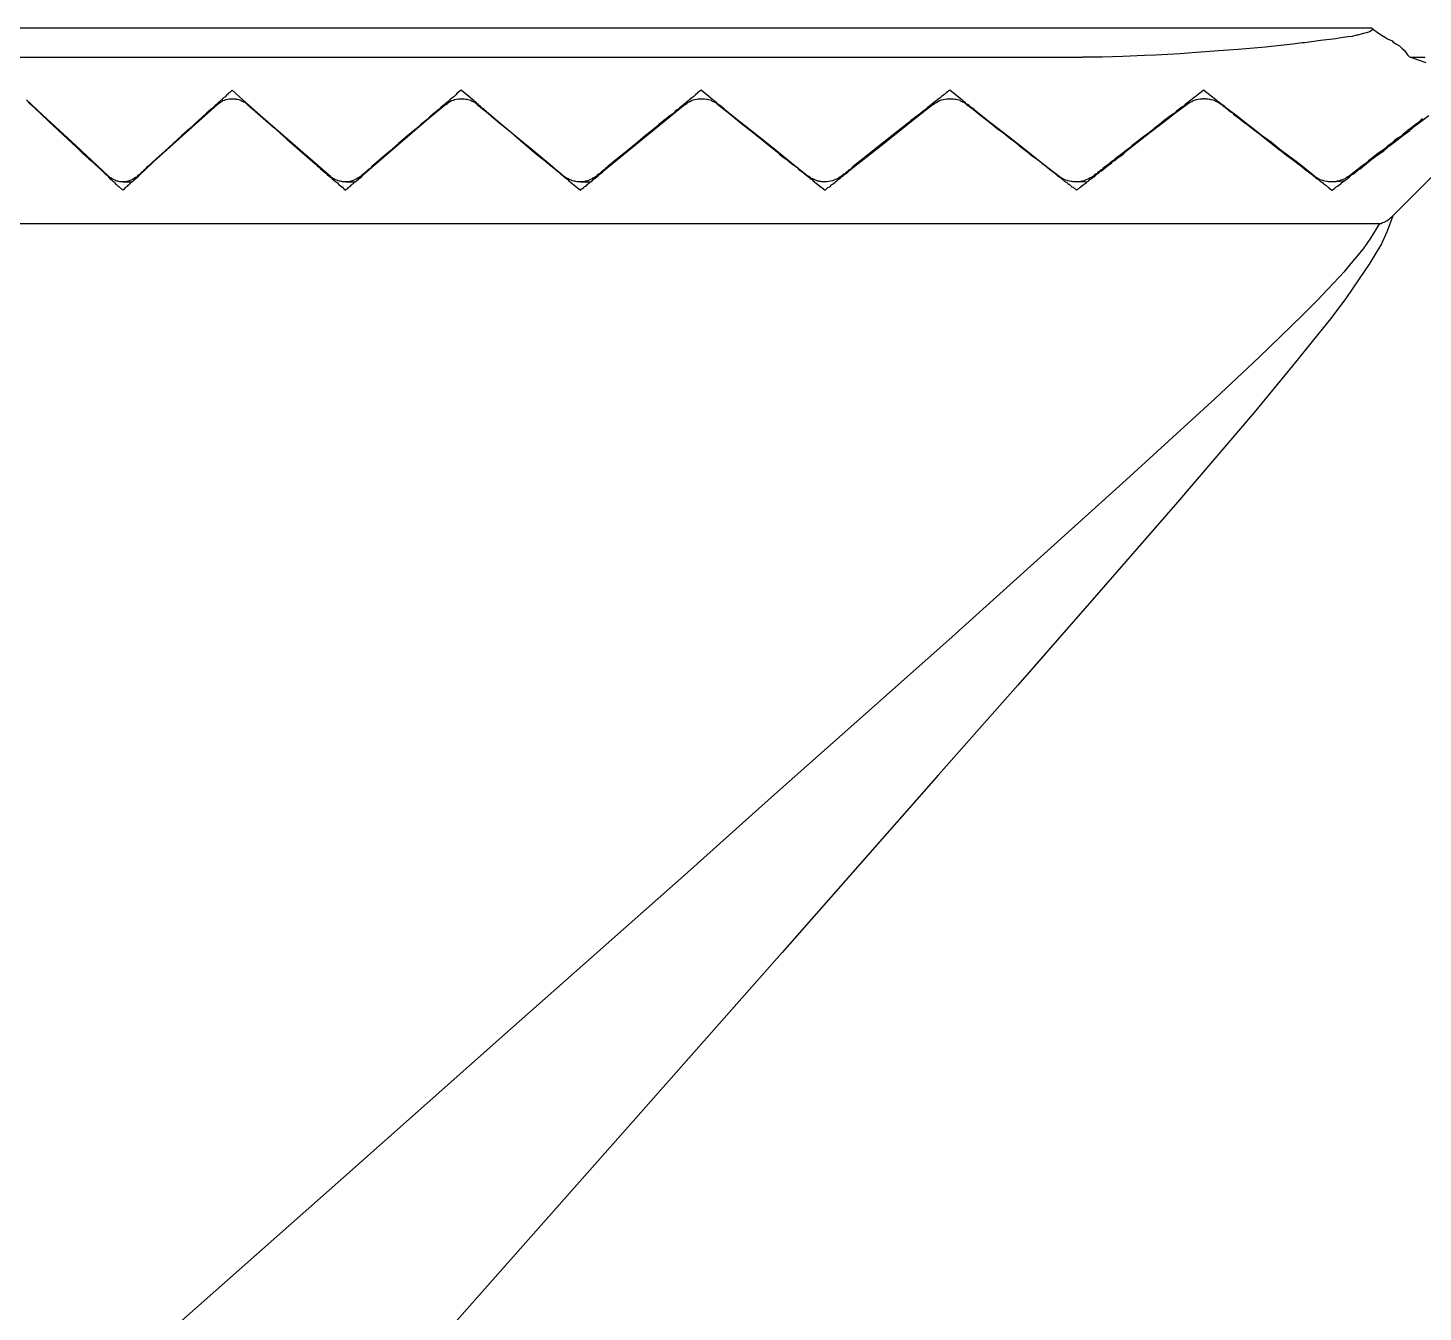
# Model space of a CAD drawing. Header units: millimetres. Extents: x -495897 to 1376592, y -28539 to 470976.
# Drawn here: x 204380 to 205030, y 200559 to 201157 of the extents above; entities that cross this region are included whole.
import ezdxf

# ---------------------------------------------------------------- set-up
doc = ezdxf.new("R2010")
doc.units = ezdxf.units.MM

msp = doc.modelspace()

# ---------------------------------------------------------------- linework, layer by layer
at = {"color": 0}
for p, q in [((203825.068, 201157.115), (205005.598, 201157.115)), ((204998.708, 201153.722), (204996.628, 201153.176)), ((204999.358, 201153.722), (204998.708, 201153.722)), ((205001.828, 201154.437), (204999.358, 201153.722)), ((205003.388, 201154.788), (205001.828, 201154.437)), ((205004.688, 201155.321), (205003.388, 201154.788)), ((205005.468, 201155.685), (205004.688, 201155.321)), ((205005.728, 201155.867), (205005.468, 201155.685)), ((205005.598, 201157.115), (205006.508, 201156.4)), ((205005.598, 201157.115), (205005.728, 201156.764)), ((205005.728, 201156.764), (205005.988, 201156.4)), ((205005.988, 201156.231), (205005.728, 201155.867)), ((205005.988, 201156.4), (205005.988, 201156.231)), ((205006.508, 201156.4), (205008.328, 201155.152)), ((205008.328, 201155.152), (205010.278, 201153.722)), ((205010.278, 201153.722), (205012.098, 201152.643)), ((204956.328, 201148.158), (204943.588, 201147.092)), ((204969.068, 201149.588), (204956.328, 201148.158)), ((204973.358, 201150.134), (204969.068, 201149.588)), ((204974.658, 201150.134), (204973.358, 201150.134)), ((204981.938, 201151.213), (204974.658, 201150.134)), ((204989.088, 201152.097), (204981.938, 201151.213)), ((204990.388, 201152.279), (204989.088, 201152.097)), ((204991.428, 201152.461), (204990.388, 201152.279)), ((204994.678, 201153.007), (204991.428, 201152.461)), ((204996.628, 201153.176), (204994.678, 201153.007)), ((205012.098, 201152.643), (205013.138, 201152.097)), ((205013.138, 201152.097), (205015.218, 201151.031)), ((205015.218, 201151.031), (205015.608, 201150.667)), ((205015.608, 201150.667), (205017.298, 201149.588)), ((205017.298, 201149.588), (205018.728, 201148.704)), ((205018.728, 201148.704), (205019.768, 201147.625)), ((205019.768, 201147.625), (205020.808, 201146.728)), ((203886.948, 201143.504), (204871.048, 201143.504)), ((204880.278, 201143.504), (204871.048, 201143.504)), ((204889.898, 201143.855), (204880.278, 201143.504)), ((204900.038, 201144.219), (204889.898, 201143.855)), ((204905.108, 201144.401), (204900.038, 201144.219)), ((204916.548, 201145.116), (204905.108, 201144.401)), ((204922.138, 201145.48), (204916.548, 201145.116)), ((204934.488, 201146.364), (204922.138, 201145.48)), ((204939.168, 201146.728), (204934.488, 201146.364)), ((204943.588, 201147.092), (204939.168, 201146.728)), ((205020.808, 201146.728), (205022.108, 201145.116)), ((205022.108, 201145.116), (205022.368, 201144.583)), ((205022.368, 201144.583), (205023.538, 201143.504)), ((205031.078, 201140.813), (205023.538, 201143.504)), ((205023.668, 201143.504), (205029.388, 201143.504)), ((205029.388, 201143.504), (205030.688, 201143.504)), ((204475.458, 201128.099), (204474.938, 201127.566)), ((204480.528, 201123.614), (204475.458, 201128.099)), ((204582.058, 201128.099), (204580.238, 201126.669)), ((204587.518, 201123.614), (204582.058, 201128.099)), ((204693.728, 201128.099), (204692.038, 201126.838)), ((204699.188, 201123.614), (204693.728, 201128.099)), ((204809.428, 201128.099), (204807.738, 201126.838)), ((204815.018, 201123.614), (204809.428, 201128.099)), ((204927.468, 201128.099), (204926.168, 201127.02)), ((204927.468, 201128.099), (204926.168, 201127.02)), ((204933.188, 201123.614), (204927.468, 201128.099)), ((204468.178, 201121.469), (204467.658, 201120.936)), ((204468.698, 201121.833), (204468.178, 201121.469)), ((204469.088, 201122.366), (204468.698, 201121.833)), ((204468.698, 201121.469), (204469.088, 201121.833)), ((204469.608, 201122.717), (204469.088, 201122.366)), ((204469.088, 201121.833), (204469.608, 201122.184)), ((204470.128, 201123.263), (204469.608, 201122.717)), ((204469.608, 201122.184), (204470.258, 201122.717)), ((204470.648, 201123.614), (204470.128, 201123.263)), ((204470.258, 201122.717), (204470.648, 201122.899)), ((204471.038, 201124.16), (204470.648, 201123.614)), ((204470.648, 201122.899), (204471.168, 201123.263)), ((204471.558, 201124.511), (204471.038, 201124.16)), ((204471.168, 201123.263), (204471.948, 201123.445)), ((204472.078, 201124.875), (204471.558, 201124.511)), ((204471.948, 201123.445), (204472.598, 201123.796)), ((204472.598, 201125.408), (204472.078, 201124.875)), ((204472.988, 201125.941), (204472.598, 201125.408)), ((204472.598, 201123.796), (204473.508, 201123.978)), ((204473.508, 201126.305), (204472.988, 201125.941)), ((204474.028, 201126.838), (204473.508, 201126.305)), ((204473.508, 201123.978), (204474.288, 201124.16)), ((204474.678, 201127.202), (204474.028, 201126.838)), ((204474.288, 201124.16), (204474.938, 201124.16)), ((204474.938, 201127.566), (204474.678, 201127.202)), ((204474.938, 201124.16), (204475.718, 201124.16)), ((204475.718, 201124.16), (204476.368, 201124.16)), ((204476.368, 201124.16), (204477.018, 201124.16)), ((204477.018, 201124.16), (204477.408, 201123.978)), ((204477.408, 201123.978), (204478.058, 201123.978)), ((204478.058, 201123.978), (204478.578, 201123.796)), ((204478.578, 201123.796), (204479.098, 201123.614)), ((204479.098, 201123.614), (204479.618, 201123.445)), ((204479.618, 201123.445), (204480.138, 201123.081)), ((204480.138, 201123.081), (204480.658, 201122.899)), ((204480.658, 201122.899), (204481.178, 201122.548)), ((204482.998, 201121.469), (204482.738, 201121.469)), ((204574.388, 201121.469), (204573.348, 201120.754)), ((204575.038, 201122.184), (204574.388, 201121.469)), ((204574.908, 201121.469), (204575.688, 201122.002)), ((204576.078, 201122.899), (204575.038, 201122.184)), ((204575.688, 201122.002), (204576.208, 201122.366)), ((204576.858, 201123.614), (204576.078, 201122.899)), ((204576.208, 201122.366), (204576.858, 201122.899)), ((204577.768, 201124.342), (204576.858, 201123.614)), ((204576.858, 201122.899), (204577.638, 201123.263)), ((204577.638, 201123.263), (204578.548, 201123.445)), ((204578.678, 201125.057), (204577.768, 201124.342)), ((204578.548, 201123.445), (204579.198, 201123.796)), ((204579.588, 201125.941), (204578.678, 201125.057)), ((204579.198, 201123.796), (204579.978, 201123.978)), ((204580.238, 201126.669), (204579.588, 201125.941)), ((204579.978, 201123.978), (204580.888, 201124.16)), ((204580.888, 201124.16), (204581.538, 201124.16)), ((204581.538, 201124.16), (204582.448, 201124.16)), ((204582.448, 201124.16), (204582.968, 201124.16)), ((204582.968, 201124.16), (204583.488, 201124.16)), ((204583.488, 201124.16), (204584.268, 201123.978)), ((204584.268, 201123.978), (204584.788, 201123.978)), ((204584.788, 201123.978), (204585.308, 201123.796)), ((204585.308, 201123.796), (204585.958, 201123.614)), ((204585.958, 201123.614), (204586.608, 201123.445)), ((204586.608, 201123.445), (204587.128, 201123.081)), ((204587.128, 201123.081), (204587.648, 201122.899)), ((204587.908, 201123.263), (204587.518, 201123.614)), ((204587.648, 201122.899), (204588.038, 201122.548)), ((204588.558, 201122.717), (204587.908, 201123.263)), ((204589.078, 201122.366), (204588.558, 201122.717)), ((204589.598, 201121.833), (204589.078, 201122.366)), ((204589.988, 201121.469), (204589.598, 201121.833)), ((204589.988, 201121.469), (204589.598, 201121.469)), ((204590.508, 201120.936), (204589.988, 201121.469)), ((204685.668, 201121.469), (204684.758, 201120.754)), ((204686.578, 201122.184), (204685.668, 201121.469)), ((204686.318, 201121.469), (204687.098, 201122.002)), ((204687.358, 201122.899), (204686.578, 201122.184)), ((204687.098, 201122.002), (204687.618, 201122.366)), ((204688.528, 201123.796), (204687.358, 201122.899)), ((204687.618, 201122.366), (204688.528, 201122.899)), ((204689.438, 201124.511), (204688.528, 201123.796)), ((204688.528, 201122.899), (204689.178, 201123.263)), ((204689.178, 201123.263), (204689.958, 201123.614)), ((204690.348, 201125.226), (204689.438, 201124.511)), ((204689.958, 201123.614), (204690.868, 201123.796)), ((204691.128, 201125.941), (204690.348, 201125.226)), ((204690.868, 201123.796), (204691.778, 201123.978)), ((204692.038, 201126.669), (204691.128, 201125.941)), ((204691.778, 201123.978), (204692.428, 201124.16)), ((204692.428, 201124.16), (204693.338, 201124.16)), ((204693.338, 201124.16), (204694.248, 201124.16)), ((204694.248, 201124.16), (204694.768, 201124.16)), ((204694.768, 201124.16), (204695.288, 201124.16)), ((204695.288, 201124.16), (204696.068, 201123.978)), ((204696.068, 201123.978), (204696.588, 201123.978)), ((204696.588, 201123.978), (204697.108, 201123.796)), ((204697.108, 201123.796), (204697.888, 201123.614)), ((204697.888, 201123.614), (204698.408, 201123.445)), ((204698.408, 201123.445), (204698.928, 201123.081)), ((204698.928, 201123.081), (204699.448, 201122.899)), ((204699.838, 201123.263), (204699.188, 201123.614)), ((204699.448, 201122.899), (204699.968, 201122.548)), ((204700.358, 201122.717), (204699.838, 201123.263)), ((204700.878, 201122.366), (204700.358, 201122.717)), ((204701.398, 201121.833), (204700.878, 201122.366)), ((204701.918, 201121.469), (204701.398, 201121.833)), ((204701.918, 201121.469), (204701.528, 201121.469)), ((204702.438, 201120.936), (204701.918, 201121.469)), ((204800.978, 201121.469), (204799.938, 201120.754)), ((204801.888, 201122.184), (204800.978, 201121.469)), ((204801.758, 201121.469), (204802.278, 201122.002)), ((204802.928, 201123.081), (204801.888, 201122.184)), ((204802.278, 201122.002), (204803.188, 201122.366)), ((204803.838, 201123.796), (204802.928, 201123.081)), ((204803.188, 201122.366), (204803.838, 201122.899)), ((204805.008, 201124.511), (204803.838, 201123.796)), ((204803.838, 201122.899), (204804.618, 201123.263)), ((204804.618, 201123.263), (204805.528, 201123.614)), ((204805.788, 201125.408), (204805.008, 201124.511)), ((204805.528, 201123.614), (204806.438, 201123.796)), ((204806.958, 201126.123), (204805.788, 201125.408)), ((204806.438, 201123.796), (204807.348, 201123.978)), ((204807.738, 201126.838), (204806.958, 201126.123)), ((204807.348, 201123.978), (204808.128, 201124.16)), ((204808.128, 201124.16), (204809.038, 201124.16)), ((204809.038, 201124.16), (204809.818, 201124.16)), ((204809.818, 201124.16), (204810.468, 201124.16)), ((204810.468, 201124.16), (204811.118, 201124.16)), ((204811.118, 201124.16), (204811.768, 201123.978)), ((204811.768, 201123.978), (204812.288, 201123.978)), ((204812.288, 201123.978), (204813.068, 201123.796)), ((204813.068, 201123.796), (204813.588, 201123.614)), ((204813.588, 201123.614), (204814.108, 201123.445)), ((204814.108, 201123.445), (204814.628, 201123.081)), ((204814.628, 201123.081), (204815.148, 201122.899)), ((204815.538, 201123.263), (204815.018, 201123.614)), ((204815.148, 201122.899), (204815.668, 201122.548)), ((204816.058, 201122.717), (204815.538, 201123.263)), ((204816.578, 201122.366), (204816.058, 201122.717)), ((204817.098, 201121.833), (204816.578, 201122.366)), ((204817.878, 201121.469), (204817.098, 201121.833)), ((204817.618, 201121.469), (204817.228, 201121.469)), ((204817.228, 201121.469), (204820.348, 201119.324)), ((204818.398, 201120.936), (204817.878, 201121.469)), ((204919.018, 201121.469), (204918.238, 201120.754)), ((204920.188, 201122.366), (204919.018, 201121.469)), ((204919.798, 201121.469), (204920.318, 201122.002)), ((204920.968, 201123.081), (204920.188, 201122.366)), ((204920.318, 201122.002), (204920.968, 201122.366)), ((204922.138, 201123.978), (204920.968, 201123.081)), ((204920.968, 201122.366), (204922.008, 201122.899)), ((204922.008, 201122.899), (204922.658, 201123.263)), ((204923.178, 201124.693), (204922.138, 201123.978)), ((204922.658, 201123.263), (204923.308, 201123.445)), ((204924.088, 201125.408), (204923.178, 201124.693)), ((204923.308, 201123.445), (204924.218, 201123.796)), ((204925.128, 201126.305), (204924.088, 201125.408)), ((204924.218, 201123.796), (204924.998, 201123.978)), ((204924.998, 201123.978), (204925.908, 201124.16)), ((204926.168, 201127.02), (204925.128, 201126.305)), ((204925.908, 201124.16), (204926.818, 201124.16)), ((204926.818, 201124.16), (204927.468, 201124.16)), ((204928.378, 201124.16), (204928.898, 201124.16)), ((204928.898, 201124.16), (204929.678, 201124.16)), ((204929.678, 201124.16), (204930.198, 201123.978)), ((204930.198, 201123.978), (204930.718, 201123.796)), ((204930.718, 201123.796), (204931.238, 201123.796)), ((204931.238, 201123.796), (204931.758, 201123.614)), ((204931.758, 201123.614), (204932.538, 201123.445)), ((204932.538, 201123.445), (204933.058, 201123.081)), ((204933.058, 201123.081), (204933.578, 201122.899)), ((204933.838, 201123.263), (204933.188, 201123.614)), ((204933.578, 201122.899), (204934.098, 201122.548)), ((204934.228, 201122.717), (204933.838, 201123.263)), ((204935.008, 201122.366), (204934.228, 201122.717)), ((204935.528, 201121.833), (204935.008, 201122.366)), ((204936.048, 201121.469), (204935.528, 201121.833)), ((204936.048, 201121.469), (204935.658, 201121.469)), ((204935.658, 201121.469), (204936.308, 201121.105)), ((204936.568, 201120.936), (204936.048, 201121.469)), ((204466.228, 201119.675), (204465.578, 201119.142)), ((204466.748, 201120.039), (204466.228, 201119.675)), ((204467.138, 201120.572), (204466.748, 201120.039)), ((204467.658, 201120.936), (204467.138, 201120.572)), ((204572.568, 201120.039), (204571.658, 201119.142)), ((204573.348, 201120.754), (204572.568, 201120.039)), ((204591.028, 201120.572), (204590.508, 201120.936)), ((204591.548, 201120.039), (204591.028, 201120.572)), ((204592.068, 201119.675), (204591.548, 201120.039)), ((204592.718, 201119.142), (204592.068, 201119.675)), ((204677.478, 201114.839), (204676.308, 201113.942)), ((204678.518, 201115.736), (204677.478, 201114.839)), ((204679.558, 201116.451), (204678.518, 201115.736)), ((204680.858, 201117.348), (204679.558, 201116.451)), ((204681.638, 201118.427), (204680.858, 201117.348)), ((204682.938, 201119.142), (204681.638, 201118.427)), ((204683.848, 201120.039), (204682.938, 201119.142)), ((204684.758, 201120.754), (204683.848, 201120.039)), ((204703.218, 201120.572), (204702.438, 201120.936)), ((204703.738, 201120.039), (204703.218, 201120.572)), ((204704.258, 201119.675), (204703.738, 201120.039)), ((204704.778, 201119.142), (204704.258, 201119.675)), ((204792.528, 201114.839), (204791.358, 201113.942)), ((204793.698, 201115.736), (204792.528, 201114.839)), ((204794.738, 201116.451), (204793.698, 201115.736)), ((204795.778, 201117.348), (204794.738, 201116.451)), ((204797.078, 201118.427), (204795.778, 201117.348)), ((204798.118, 201119.142), (204797.078, 201118.427)), ((204799.028, 201120.039), (204798.118, 201119.142)), ((204799.938, 201120.754), (204799.028, 201120.039)), ((204818.918, 201120.572), (204818.398, 201120.936)), ((204819.438, 201120.039), (204818.918, 201120.572)), ((204820.218, 201119.675), (204819.438, 201120.039)), ((204820.738, 201119.142), (204820.218, 201119.675)), ((204820.348, 201119.324), (204823.078, 201116.997)), ((204823.078, 201116.997), (204825.938, 201114.839)), ((204825.938, 201114.839), (204828.668, 201112.694)), ((204910.308, 201114.839), (204909.138, 201113.942)), ((204911.478, 201115.736), (204910.308, 201114.839)), ((204912.648, 201116.451), (204911.478, 201115.736)), ((204913.818, 201117.348), (204912.648, 201116.451)), ((204914.988, 201118.427), (204913.818, 201117.348)), ((204916.028, 201119.142), (204914.988, 201118.427)), ((204917.068, 201120.039), (204916.028, 201119.142)), ((204918.238, 201120.754), (204917.068, 201120.039)), ((204936.308, 201121.105), (204936.828, 201120.572)), ((204937.348, 201120.572), (204936.568, 201120.936)), ((204936.828, 201120.572), (204937.348, 201120.208)), ((204937.738, 201120.039), (204937.348, 201120.572)), ((204937.348, 201120.208), (204937.998, 201119.675)), ((204938.388, 201119.675), (204937.738, 201120.039)), ((204937.998, 201119.675), (204938.648, 201119.324)), ((204938.908, 201119.142), (204938.388, 201119.675)), ((204938.648, 201119.324), (204939.168, 201118.778)), ((204943.068, 201116.1), (204938.908, 201119.142)), ((204939.168, 201118.778), (204939.688, 201118.427)), ((204939.688, 201118.427), (204940.208, 201117.881)), ((204940.208, 201117.881), (204940.988, 201117.53)), ((204940.988, 201117.53), (204941.378, 201116.997)), ((204941.378, 201116.997), (204943.718, 201115.203)), ((204946.968, 201112.876), (204943.068, 201116.1)), ((204943.718, 201115.203), (204945.928, 201113.591)), ((205015.608, 201069.703), (205062.018, 201116.269)), ((205029.518, 201114.839), (205028.478, 201113.942)), ((205029.258, 201113.942), (205032.248, 201116.269)), ((204673.058, 201111.264), (204672.018, 201110.367)), ((204674.098, 201112.148), (204673.058, 201111.264)), ((204675.268, 201113.045), (204674.098, 201112.148)), ((204676.308, 201113.942), (204675.268, 201113.045)), ((204788.108, 201111.264), (204786.808, 201110.367)), ((204789.148, 201112.148), (204788.108, 201111.264)), ((204790.318, 201113.045), (204789.148, 201112.148)), ((204791.358, 201113.942), (204790.318, 201113.045)), ((204828.668, 201112.694), (204831.398, 201110.367)), ((204831.398, 201110.367), (204834.388, 201108.209)), ((204902.898, 201108.924), (204901.208, 201107.676)), ((204904.718, 201110.367), (204902.898, 201108.924)), ((204905.758, 201111.264), (204904.588, 201110.367)), ((204906.928, 201112.148), (204905.758, 201111.264)), ((204908.098, 201113.045), (204906.928, 201112.148)), ((204909.138, 201113.942), (204908.098, 201113.045)), ((204945.928, 201113.591), (204948.268, 201111.797)), ((204950.998, 201109.821), (204946.968, 201112.876)), ((204948.268, 201111.797), (204950.608, 201110.003)), ((204950.608, 201110.003), (204952.948, 201108.209)), ((204954.898, 201106.779), (204950.998, 201109.821)), ((205020.288, 201106.961), (205023.408, 201109.288)), ((205021.588, 201108.573), (205020.418, 201107.676)), ((205022.758, 201109.47), (205021.588, 201108.573)), ((205023.798, 201110.367), (205022.758, 201109.47)), ((205023.408, 201109.288), (205026.138, 201111.615)), ((205025.098, 201111.264), (205023.798, 201110.367)), ((205026.138, 201112.148), (205025.098, 201111.264)), ((205026.138, 201111.615), (205029.258, 201113.942)), ((205027.438, 201113.045), (205026.138, 201112.148)), ((205028.478, 201113.942), (205027.438, 201113.045)), ((204834.388, 201108.209), (204837.248, 201105.882)), ((204837.248, 201105.882), (204840.108, 201103.737)), ((204840.108, 201103.737), (204842.708, 201101.592)), ((204894.318, 201102.307), (204892.758, 201101.046)), ((204896.138, 201103.737), (204894.318, 201102.307)), ((204897.698, 201104.985), (204896.138, 201103.737)), ((204899.518, 201106.415), (204897.698, 201104.985)), ((204901.208, 201107.676), (204899.518, 201106.415)), ((204952.948, 201108.209), (204955.288, 201106.415)), ((204959.058, 201103.737), (204954.898, 201106.779)), ((204955.288, 201106.415), (204957.368, 201104.634)), ((204957.368, 201104.634), (204959.708, 201102.84)), ((204962.958, 201100.513), (204959.058, 201103.737)), ((204959.708, 201102.84), (204962.048, 201101.046)), ((205011.318, 201099.967), (205014.178, 201102.307)), ((205012.878, 201101.943), (205011.318, 201100.513)), ((205014.698, 201103.191), (205012.878, 201101.943)), ((205014.178, 201102.307), (205017.298, 201104.634)), ((205016.388, 201104.634), (205014.698, 201103.191)), ((205018.078, 201105.882), (205016.388, 201104.634)), ((205017.298, 201104.634), (205020.288, 201106.961)), ((205019.378, 201106.779), (205018.078, 201105.882)), ((205020.418, 201107.676), (205019.378, 201106.779)), ((204616.118, 201099.252), (204617.158, 201098.368)), ((204617.158, 201098.368), (204618.328, 201097.458)), ((204618.328, 201097.458), (204619.368, 201096.574)), ((204619.368, 201096.574), (204620.408, 201095.859)), ((204620.408, 201095.859), (204621.448, 201094.949)), ((204729.218, 201099.252), (204730.258, 201098.368)), ((204730.258, 201098.368), (204731.298, 201097.458)), ((204731.298, 201097.458), (204732.338, 201096.574)), ((204732.338, 201096.574), (204733.638, 201095.859)), ((204733.638, 201095.859), (204734.678, 201094.949)), ((204842.708, 201101.592), (204845.698, 201099.252)), ((204845.698, 201099.252), (204846.868, 201098.368)), ((204846.868, 201098.368), (204847.908, 201097.458)), ((204847.908, 201097.458), (204849.078, 201096.574)), ((204849.078, 201096.574), (204850.248, 201095.859)), ((204850.248, 201095.859), (204851.418, 201094.949)), ((204885.218, 201095.313), (204884.698, 201094.78)), ((204885.998, 201095.677), (204885.218, 201095.313)), ((204885.348, 201094.949), (204886.648, 201095.677)), ((204886.388, 201096.21), (204885.998, 201095.677)), ((204887.038, 201096.574), (204886.388, 201096.21)), ((204886.648, 201095.677), (204887.688, 201096.574)), ((204887.558, 201097.107), (204887.038, 201096.574)), ((204889.378, 201098.368), (204887.558, 201097.107)), ((204887.688, 201096.574), (204888.988, 201097.64)), ((204888.988, 201097.64), (204890.028, 201098.368)), ((204890.938, 201099.616), (204889.378, 201098.368)), ((204890.028, 201098.368), (204891.068, 201099.252)), ((204892.758, 201101.046), (204890.938, 201099.616)), ((204962.048, 201101.046), (204964.388, 201099.252)), ((204967.118, 201097.458), (204962.958, 201100.513)), ((204964.388, 201099.252), (204965.428, 201098.368)), ((204965.428, 201098.368), (204966.728, 201097.458)), ((204966.728, 201097.458), (204967.768, 201096.574)), ((204971.148, 201094.416), (204967.118, 201097.458)), ((204967.768, 201096.574), (204968.808, 201095.859)), ((204968.808, 201095.859), (204970.108, 201094.949)), ((205002.348, 201093.168), (205005.208, 201095.495)), ((205004.298, 201095.313), (205002.738, 201093.883)), ((205006.118, 201096.574), (205004.298, 201095.313)), ((205005.208, 201095.495), (205008.328, 201097.822)), ((205007.808, 201098.004), (205006.118, 201096.574)), ((205009.498, 201099.252), (205007.808, 201098.004)), ((205008.328, 201097.822), (205011.318, 201099.967)), ((205011.318, 201100.513), (205009.498, 201099.252)), ((204432.558, 201089.047), (204431.908, 201088.683)), ((204432.948, 201089.398), (204432.558, 201089.047)), ((204433.338, 201089.944), (204432.948, 201089.398)), ((204433.988, 201090.295), (204433.338, 201089.944)), ((204434.508, 201090.841), (204433.988, 201090.295)), ((204434.898, 201091.192), (204434.508, 201090.841)), ((204435.418, 201091.725), (204434.898, 201091.192)), ((204435.678, 201092.089), (204435.418, 201091.725)), ((204436.328, 201092.635), (204435.678, 201092.089)), ((204512.898, 201094.949), (204513.678, 201094.234)), ((204513.678, 201094.234), (204514.588, 201093.519)), ((204514.588, 201093.519), (204515.238, 201092.804)), ((204515.238, 201092.804), (204516.018, 201092.271)), ((204516.018, 201092.271), (204516.668, 201091.556)), ((204516.668, 201091.556), (204517.448, 201090.841)), ((204517.448, 201090.841), (204518.358, 201090.126)), ((204518.358, 201090.126), (204519.008, 201089.58)), ((204519.008, 201089.58), (204519.788, 201088.865)), ((204519.788, 201088.865), (204520.698, 201088.15)), ((204536.428, 201089.047), (204536.038, 201088.683)), ((204536.948, 201089.398), (204536.428, 201089.047)), ((204537.468, 201089.944), (204536.948, 201089.398)), ((204537.988, 201090.295), (204537.468, 201089.944)), ((204538.508, 201090.841), (204537.988, 201090.295)), ((204539.158, 201091.192), (204538.508, 201090.841)), ((204539.678, 201091.725), (204539.158, 201091.192)), ((204540.198, 201092.089), (204539.678, 201091.725)), ((204540.458, 201092.635), (204540.198, 201092.089)), ((204621.448, 201094.949), (204622.618, 201094.065)), ((204622.618, 201094.065), (204623.658, 201092.986)), ((204623.658, 201092.986), (204624.698, 201092.271)), ((204624.698, 201092.271), (204625.868, 201091.374)), ((204625.868, 201091.374), (204626.908, 201090.477)), ((204626.908, 201090.477), (204627.428, 201089.944)), ((204627.428, 201089.944), (204627.948, 201089.58)), ((204627.948, 201089.58), (204628.468, 201089.047)), ((204628.468, 201089.047), (204628.988, 201088.683)), ((204646.018, 201089.047), (204645.498, 201088.683)), ((204646.538, 201089.398), (204646.018, 201089.047)), ((204646.278, 201088.683), (204646.798, 201089.216)), ((204647.188, 201089.944), (204646.538, 201089.398)), ((204646.798, 201089.216), (204647.318, 201089.58)), ((204647.708, 201090.295), (204647.188, 201089.944)), ((204647.318, 201089.58), (204647.838, 201089.944)), ((204648.228, 201090.841), (204647.708, 201090.295)), ((204647.838, 201089.944), (204648.358, 201090.477)), ((204648.748, 201091.192), (204648.228, 201090.841)), ((204649.268, 201091.725), (204648.748, 201091.192)), ((204649.788, 201092.089), (204649.268, 201091.725)), ((204650.308, 201092.635), (204649.788, 201092.089)), ((204734.678, 201094.949), (204735.848, 201094.065)), ((204735.848, 201094.065), (204736.888, 201093.168)), ((204736.888, 201093.168), (204738.188, 201092.271)), ((204738.188, 201092.271), (204738.968, 201091.374)), ((204738.968, 201091.374), (204740.268, 201090.477)), ((204740.268, 201090.477), (204740.788, 201089.944)), ((204740.788, 201089.944), (204741.308, 201089.58)), ((204741.308, 201089.58), (204741.958, 201089.047)), ((204741.958, 201089.047), (204742.478, 201088.683)), ((204760.158, 201089.047), (204759.638, 201088.683)), ((204760.678, 201089.398), (204760.158, 201089.047)), ((204760.158, 201088.683), (204760.938, 201089.216)), ((204761.198, 201089.944), (204760.678, 201089.398)), ((204760.938, 201089.216), (204761.458, 201089.58)), ((204761.848, 201090.295), (204761.198, 201089.944)), ((204761.458, 201089.58), (204761.978, 201089.944)), ((204762.368, 201090.841), (204761.848, 201090.295)), ((204761.978, 201089.944), (204762.498, 201090.477)), ((204763.018, 201091.192), (204762.368, 201090.841)), ((204763.538, 201091.725), (204763.018, 201091.192)), ((204764.058, 201092.089), (204763.538, 201091.725)), ((204764.708, 201092.635), (204764.058, 201092.089)), ((204851.418, 201094.949), (204852.458, 201094.065)), ((204852.458, 201094.065), (204853.628, 201093.168)), ((204853.628, 201093.168), (204854.798, 201092.271)), ((204854.798, 201092.271), (204855.838, 201091.374)), ((204855.838, 201091.374), (204857.138, 201090.477)), ((204857.138, 201090.477), (204857.658, 201089.944)), ((204857.658, 201089.944), (204858.178, 201089.58)), ((204858.178, 201089.58), (204858.698, 201089.047)), ((204858.698, 201089.047), (204859.218, 201088.683)), ((204877.288, 201089.047), (204876.768, 201088.683)), ((204877.938, 201089.398), (204877.288, 201089.047)), ((204877.548, 201088.683), (204878.068, 201089.216)), ((204878.328, 201089.944), (204877.938, 201089.398)), ((204878.068, 201089.216), (204878.588, 201089.58)), ((204878.978, 201090.295), (204878.328, 201089.944)), ((204878.588, 201089.58), (204879.108, 201089.944)), ((204879.628, 201090.841), (204878.978, 201090.295)), ((204879.108, 201089.944), (204879.628, 201090.477)), ((204880.278, 201091.192), (204879.628, 201090.841)), ((204879.888, 201090.477), (204880.928, 201091.374)), ((204880.668, 201091.725), (204880.278, 201091.192)), ((204881.318, 201092.089), (204880.668, 201091.725)), ((204880.928, 201091.374), (204881.968, 201092.271)), ((204881.838, 201092.635), (204881.318, 201092.089)), ((204882.358, 201092.986), (204881.838, 201092.635)), ((204881.968, 201092.271), (204883.268, 201093.168)), ((204883.008, 201093.519), (204882.358, 201092.986)), ((204883.658, 201093.883), (204883.008, 201093.519)), ((204883.268, 201093.168), (204884.308, 201093.883)), ((204884.048, 201094.416), (204883.658, 201093.883)), ((204884.698, 201094.78), (204884.048, 201094.416)), ((204884.308, 201093.883), (204885.348, 201094.949)), ((204970.108, 201094.949), (204971.148, 201094.065)), ((204975.178, 201091.192), (204971.148, 201094.416)), ((204971.148, 201094.065), (204972.448, 201093.168)), ((204972.448, 201093.168), (204973.488, 201092.271)), ((204973.488, 201092.271), (204974.658, 201091.374)), ((204974.658, 201091.374), (204975.828, 201090.477)), ((204979.078, 201088.15), (204975.178, 201091.192)), ((204975.828, 201090.477), (204976.348, 201089.944)), ((204976.348, 201089.944), (204976.998, 201089.58)), ((204976.998, 201089.58), (204977.648, 201089.047)), ((204977.648, 201089.047), (204978.168, 201088.683)), ((205000.918, 201092.635), (204995.198, 201088.15)), ((204997.928, 201090.126), (204995.198, 201088.15)), ((204996.238, 201088.501), (204997.278, 201089.216)), ((204997.278, 201089.216), (204998.318, 201090.126)), ((205000.918, 201092.635), (204997.928, 201090.126)), ((204998.318, 201090.126), (204999.358, 201090.841)), ((204999.358, 201090.841), (205000.398, 201091.556)), ((205000.398, 201091.556), (205001.308, 201092.271)), ((205002.738, 201093.883), (205000.918, 201092.635)), ((205001.308, 201092.271), (205002.348, 201093.168)), ((204417.868, 201087.968), (204418.128, 201087.435)), ((204418.128, 201087.968), (204417.998, 201088.15)), ((204418.388, 201087.786), (204418.128, 201087.968)), ((204418.128, 201087.435), (204418.648, 201087.071)), ((204418.518, 201087.617), (204418.388, 201087.786)), ((204418.648, 201087.435), (204418.518, 201087.617)), ((204419.038, 201087.253), (204418.648, 201087.435)), ((204418.648, 201087.071), (204419.298, 201086.538)), ((204419.298, 201087.253), (204419.038, 201087.253)), ((204419.428, 201087.071), (204419.298, 201087.253)), ((204419.298, 201086.538), (204419.818, 201085.992)), ((204419.688, 201086.902), (204419.428, 201087.071)), ((204419.818, 201086.707), (204419.688, 201086.902)), ((204419.948, 201086.707), (204419.818, 201086.707)), ((204419.818, 201085.992), (204420.338, 201085.641)), ((204420.468, 201086.356), (204419.948, 201086.707)), ((204420.338, 201085.641), (204420.858, 201085.108)), ((204420.988, 201086.174), (204420.468, 201086.356)), ((204420.858, 201085.108), (204421.248, 201084.562)), ((204421.378, 201085.992), (204420.988, 201086.174)), ((204421.248, 201084.562), (204421.768, 201084.211)), ((204421.898, 201085.823), (204421.378, 201085.992)), ((204421.768, 201084.211), (204422.288, 201083.665)), ((204422.288, 201085.823), (204421.898, 201085.823)), ((204422.808, 201085.641), (204422.288, 201085.823)), ((204422.288, 201083.665), (204422.808, 201083.314)), ((204423.328, 201085.459), (204422.808, 201085.641)), ((204422.808, 201083.314), (204424.628, 201081.52)), ((204423.718, 201085.459), (204423.328, 201085.459)), ((204424.238, 201085.459), (204423.718, 201085.459)), ((204424.758, 201085.459), (204424.238, 201085.459)), ((204424.758, 201085.459), (204428.918, 201085.459)), ((204425.538, 201085.459), (204424.758, 201085.459)), ((204425.018, 201081.884), (204425.538, 201082.417)), ((204426.188, 201085.459), (204425.538, 201085.459)), ((204425.538, 201082.417), (204425.928, 201082.768)), ((204425.928, 201082.768), (204426.188, 201083.132)), ((204426.968, 201085.823), (204426.188, 201085.459)), ((204426.188, 201083.132), (204426.838, 201083.483)), ((204426.838, 201083.483), (204427.098, 201083.847)), ((204427.618, 201085.992), (204426.968, 201085.823)), ((204427.098, 201083.847), (204427.618, 201084.211)), ((204428.398, 201086.174), (204427.618, 201085.992)), ((204427.618, 201084.211), (204428.008, 201084.744)), ((204428.008, 201084.744), (204428.398, 201085.108)), ((204429.178, 201086.538), (204428.398, 201086.174)), ((204428.398, 201085.108), (204428.918, 201085.459)), ((204428.918, 201085.459), (204431.908, 201088.15)), ((204429.568, 201086.902), (204429.178, 201086.538)), ((204429.958, 201087.071), (204429.568, 201086.902)), ((204430.608, 201087.435), (204429.958, 201087.071)), ((204431.258, 201087.786), (204430.608, 201087.435)), ((204431.388, 201088.15), (204431.258, 201087.786)), ((204431.908, 201088.683), (204431.388, 201088.15)), ((204520.698, 201088.15), (204521.348, 201087.617)), ((204521.348, 201087.617), (204522.128, 201086.902)), ((204522.128, 201086.902), (204522.778, 201086.174)), ((204522.778, 201086.174), (204523.688, 201085.641)), ((204523.688, 201086.356), (204523.298, 201086.707)), ((204524.208, 201086.174), (204523.688, 201086.356)), ((204523.688, 201085.641), (204524.468, 201084.926)), ((204524.728, 201085.992), (204524.208, 201086.174)), ((204524.468, 201084.926), (204525.118, 201084.211)), ((204525.248, 201085.823), (204524.728, 201085.992)), ((204525.118, 201084.211), (204526.028, 201083.483)), ((204525.898, 201085.823), (204525.248, 201085.823)), ((204526.418, 201085.641), (204525.898, 201085.823)), ((204526.028, 201083.483), (204526.808, 201082.95)), ((204526.938, 201085.459), (204526.418, 201085.641)), ((204526.808, 201082.95), (204527.458, 201082.235)), ((204527.328, 201085.459), (204526.938, 201085.459)), ((204527.978, 201085.459), (204527.328, 201085.459)), ((204528.368, 201085.459), (204527.978, 201085.459)), ((204528.368, 201085.459), (204532.788, 201085.459)), ((204529.278, 201085.459), (204528.368, 201085.459)), ((204528.628, 201082.053), (204529.278, 201082.417)), ((204529.928, 201085.459), (204529.278, 201085.459)), ((204529.278, 201082.417), (204529.668, 201082.768)), ((204529.668, 201082.768), (204529.928, 201083.132)), ((204530.708, 201085.823), (204529.928, 201085.459)), ((204529.928, 201083.132), (204530.578, 201083.483)), ((204530.578, 201083.483), (204530.968, 201083.847)), ((204531.358, 201085.992), (204530.708, 201085.823)), ((204530.968, 201083.847), (204531.358, 201084.393)), ((204532.138, 201086.174), (204531.358, 201085.992)), ((204531.358, 201084.393), (204532.008, 201084.744)), ((204532.008, 201084.744), (204532.268, 201085.108)), ((204532.788, 201086.538), (204532.138, 201086.174)), ((204532.268, 201085.108), (204532.658, 201085.459)), ((204532.788, 201085.459), (204536.038, 201088.15)), ((204533.568, 201086.902), (204532.788, 201086.538)), ((204534.218, 201087.253), (204533.568, 201086.902)), ((204534.738, 201087.617), (204534.218, 201087.253)), ((204535.518, 201088.15), (204534.738, 201087.617)), ((204536.038, 201088.683), (204535.518, 201088.15)), ((204628.988, 201088.683), (204629.638, 201088.15)), ((204629.638, 201088.15), (204630.028, 201087.786)), ((204630.028, 201087.786), (204630.678, 201087.253)), ((204630.678, 201087.253), (204631.198, 201086.902)), ((204631.198, 201086.902), (204631.718, 201086.538)), ((204631.718, 201086.538), (204632.238, 201085.992)), ((204632.758, 201086.356), (204632.238, 201086.707)), ((204632.238, 201085.992), (204637.568, 201081.52)), ((204633.408, 201086.174), (204632.758, 201086.356)), ((204633.798, 201085.992), (204633.408, 201086.174)), ((204634.448, 201085.823), (204633.798, 201085.992)), ((204634.968, 201085.823), (204634.448, 201085.823)), ((204635.488, 201085.641), (204634.968, 201085.823)), ((204636.008, 201085.459), (204635.488, 201085.641)), ((204636.528, 201085.459), (204636.008, 201085.459)), ((204637.048, 201085.459), (204636.528, 201085.459)), ((204637.568, 201085.459), (204637.048, 201085.459)), ((204637.568, 201085.459), (204642.248, 201085.459)), ((204638.478, 201085.459), (204637.568, 201085.459)), ((204637.958, 201082.053), (204638.478, 201082.417)), ((204639.258, 201085.459), (204638.478, 201085.459)), ((204638.478, 201082.417), (204639.128, 201082.768)), ((204639.128, 201082.768), (204639.388, 201083.132)), ((204639.908, 201085.823), (204639.258, 201085.459)), ((204639.388, 201083.132), (204639.908, 201083.483)), ((204640.818, 201085.992), (204639.908, 201085.823)), ((204639.908, 201083.483), (204640.558, 201083.847)), ((204640.558, 201083.847), (204640.818, 201084.393)), ((204641.598, 201086.174), (204640.818, 201085.992)), ((204640.818, 201084.393), (204641.468, 201084.744)), ((204641.468, 201084.744), (204641.728, 201085.108)), ((204642.248, 201086.538), (204641.598, 201086.174)), ((204641.728, 201085.108), (204642.248, 201085.459)), ((204643.028, 201086.902), (204642.248, 201086.538)), ((204642.248, 201085.459), (204643.028, 201085.992)), ((204643.678, 201087.253), (204643.028, 201086.902)), ((204643.028, 201085.992), (204643.548, 201086.538)), ((204643.548, 201086.538), (204643.938, 201086.902)), ((204644.458, 201087.617), (204643.678, 201087.253)), ((204643.938, 201086.902), (204644.588, 201087.253)), ((204644.978, 201088.15), (204644.458, 201087.617)), ((204644.588, 201087.253), (204645.238, 201087.786)), ((204645.498, 201088.683), (204644.978, 201088.15)), ((204644.978, 201088.15), (204645.498, 201088.15)), ((204645.238, 201087.786), (204645.628, 201088.15)), ((204645.628, 201088.15), (204646.278, 201088.683)), ((204742.478, 201088.683), (204742.998, 201088.15)), ((204742.998, 201088.15), (204743.648, 201087.786)), ((204743.908, 201087.968), (204743.518, 201088.15)), ((204743.648, 201087.786), (204744.298, 201087.253)), ((204744.298, 201087.617), (204743.908, 201087.968)), ((204744.558, 201087.435), (204744.298, 201087.617)), ((204744.298, 201087.253), (204744.688, 201086.902)), ((204744.948, 201087.071), (204744.558, 201087.435)), ((204744.688, 201086.902), (204745.338, 201086.538)), ((204745.338, 201086.902), (204744.948, 201087.071)), ((204745.598, 201086.902), (204745.338, 201086.902)), ((204745.338, 201086.538), (204745.858, 201085.992)), ((204745.988, 201086.538), (204745.598, 201086.902)), ((204745.858, 201085.992), (204751.448, 201081.52)), ((204745.858, 201085.992), (204749.628, 201082.95)), ((204746.378, 201086.538), (204745.988, 201086.538)), ((204746.768, 201086.174), (204746.378, 201086.538)), ((204747.028, 201086.174), (204746.768, 201086.174)), ((204747.678, 201085.992), (204747.028, 201086.174)), ((204747.938, 201085.823), (204747.678, 201085.992)), ((204748.458, 201085.823), (204747.938, 201085.823)), ((204748.848, 201085.641), (204748.458, 201085.823)), ((204749.368, 201085.641), (204748.848, 201085.641)), ((204749.758, 201085.459), (204749.368, 201085.641)), ((204750.148, 201085.459), (204749.758, 201085.459)), ((204750.668, 201085.459), (204750.148, 201085.459)), ((204751.578, 201085.459), (204750.668, 201085.459)), ((204752.228, 201085.459), (204751.578, 201085.459)), ((204751.968, 201082.053), (204752.228, 201082.417)), ((204753.138, 201085.641), (204752.228, 201085.459)), ((204752.228, 201082.417), (204752.748, 201082.768)), ((204752.748, 201082.768), (204753.398, 201083.132)), ((204753.918, 201085.823), (204753.138, 201085.641)), ((204753.398, 201083.132), (204753.918, 201083.483)), ((204754.828, 201085.992), (204753.918, 201085.823)), ((204753.918, 201083.483), (204754.178, 201084.029)), ((204754.178, 201084.029), (204754.828, 201084.393)), ((204755.478, 201086.174), (204754.828, 201085.992)), ((204754.828, 201084.393), (204755.348, 201084.744)), ((204755.348, 201084.744), (204755.868, 201085.108)), ((204756.258, 201086.538), (204755.478, 201086.174)), ((204755.868, 201085.108), (204756.258, 201085.459)), ((204757.168, 201086.902), (204756.258, 201086.538)), ((204756.258, 201085.459), (204756.908, 201085.992)), ((204756.908, 201085.992), (204757.428, 201086.538)), ((204757.688, 201087.253), (204757.168, 201086.902)), ((204757.428, 201086.538), (204757.948, 201086.902)), ((204758.338, 201087.617), (204757.688, 201087.253)), ((204757.948, 201086.902), (204758.598, 201087.253)), ((204759.118, 201088.15), (204758.338, 201087.617)), ((204758.598, 201087.253), (204759.118, 201087.786)), ((204759.638, 201088.683), (204759.118, 201088.15)), ((204759.118, 201088.15), (204759.638, 201088.15)), ((204759.118, 201087.786), (204759.638, 201088.15)), ((204759.638, 201088.15), (204760.158, 201088.683)), ((204859.218, 201088.683), (204859.738, 201088.15)), ((204859.738, 201088.15), (204860.518, 201087.786)), ((204860.518, 201087.786), (204861.038, 201087.253)), ((204861.038, 201087.253), (204861.558, 201086.902)), ((204861.558, 201086.902), (204862.078, 201086.538)), ((204862.078, 201086.538), (204862.598, 201085.992)), ((204862.598, 201085.992), (204863.118, 201085.641)), ((204863.118, 201085.641), (204863.508, 201085.277)), ((204863.508, 201085.277), (204863.898, 201085.108)), ((204863.898, 201085.108), (204864.288, 201084.744)), ((204864.418, 201085.992), (204864.028, 201086.174)), ((204864.288, 201084.744), (204864.808, 201084.393)), ((204864.938, 201085.823), (204864.418, 201085.992)), ((204864.808, 201084.393), (204865.068, 201084.211)), ((204865.328, 201085.823), (204864.938, 201085.823)), ((204865.068, 201084.211), (204865.458, 201083.847)), ((204865.848, 201085.641), (204865.328, 201085.823)), ((204865.458, 201083.847), (204865.848, 201083.483)), ((204866.368, 201085.641), (204865.848, 201085.641)), ((204865.848, 201083.483), (204866.238, 201083.132)), ((204866.238, 201083.132), (204866.758, 201082.95)), ((204866.758, 201085.459), (204866.368, 201085.641)), ((204867.278, 201085.459), (204866.758, 201085.459)), ((204866.758, 201082.95), (204868.318, 201081.52)), ((204866.758, 201082.95), (204868.318, 201081.52)), ((204867.668, 201085.459), (204867.278, 201085.459)), ((204868.708, 201085.459), (204867.668, 201085.459)), ((204868.708, 201085.459), (204873.518, 201085.641)), ((204869.488, 201085.459), (204868.708, 201085.459)), ((204868.838, 201082.053), (204869.488, 201082.417)), ((204870.398, 201085.641), (204869.488, 201085.459)), ((204869.488, 201082.417), (204870.008, 201082.768)), ((204870.008, 201082.768), (204870.528, 201083.132)), ((204871.048, 201085.823), (204870.398, 201085.641)), ((204870.528, 201083.132), (204870.918, 201083.665)), ((204870.918, 201083.665), (204871.438, 201084.029)), ((204871.958, 201085.992), (204871.048, 201085.823)), ((204871.438, 201084.029), (204871.958, 201084.393)), ((204872.608, 201086.174), (204871.958, 201085.992)), ((204871.958, 201084.393), (204872.478, 201084.744)), ((204872.478, 201084.744), (204872.998, 201085.108)), ((204873.388, 201086.538), (204872.608, 201086.174)), ((204872.998, 201085.108), (204873.518, 201085.641)), ((204874.168, 201086.902), (204873.388, 201086.538)), ((204873.518, 201085.641), (204874.168, 201085.992)), ((204874.818, 201087.253), (204874.168, 201086.902)), ((204874.168, 201085.992), (204874.558, 201086.538)), ((204874.558, 201086.538), (204875.208, 201086.902)), ((204875.598, 201087.617), (204874.818, 201087.253)), ((204875.208, 201086.902), (204875.728, 201087.253)), ((204876.248, 201088.15), (204875.598, 201087.617)), ((204875.728, 201087.253), (204876.508, 201087.786)), ((204876.768, 201088.683), (204876.248, 201088.15)), ((204876.248, 201088.15), (204876.768, 201088.15)), ((204876.508, 201087.786), (204876.898, 201088.15)), ((204876.898, 201088.15), (204877.548, 201088.683)), ((204978.168, 201088.683), (204978.688, 201088.15)), ((204978.688, 201088.15), (204979.208, 201087.786)), ((204979.208, 201087.786), (204979.728, 201087.253)), ((204979.728, 201087.253), (204980.378, 201086.902)), ((204980.378, 201086.902), (204981.028, 201086.538)), ((204981.028, 201086.538), (204981.548, 201085.992)), ((204981.548, 201085.992), (204982.068, 201085.641)), ((204982.068, 201085.641), (204982.458, 201085.277)), ((204982.458, 201085.277), (204982.978, 201084.926)), ((204983.368, 201085.992), (204982.848, 201086.174)), ((204982.978, 201084.926), (204983.368, 201084.562)), ((204983.888, 201085.823), (204983.368, 201085.992)), ((204983.368, 201084.562), (204983.888, 201084.211)), ((204984.668, 201085.641), (204983.888, 201085.823)), ((204983.888, 201084.211), (204984.408, 201083.847)), ((204984.408, 201083.847), (204984.798, 201083.483)), ((204985.188, 201085.641), (204984.668, 201085.641)), ((204984.798, 201083.483), (204985.318, 201083.132)), ((204985.708, 201085.459), (204985.188, 201085.641)), ((204985.318, 201083.132), (204985.708, 201082.768)), ((204986.228, 201085.459), (204985.708, 201085.459)), ((204985.708, 201082.768), (204986.228, 201082.417)), ((204986.098, 201082.417), (204987.268, 201081.52)), ((204986.098, 201082.417), (204987.268, 201081.52)), ((204987.788, 201085.459), (204986.228, 201085.459)), ((204988.568, 201085.459), (204987.788, 201085.459)), ((204987.788, 201081.884), (204988.438, 201082.417)), ((204988.438, 201082.417), (204988.958, 201082.768)), ((204988.568, 201085.459), (204989.218, 201085.641)), ((204989.218, 201085.641), (204988.568, 201085.459)), ((204988.958, 201082.768), (204989.218, 201083.132)), ((204989.218, 201085.641), (204990.908, 201085.823)), ((204989.868, 201085.823), (204989.218, 201085.641)), ((204989.218, 201083.132), (204989.868, 201083.483)), ((204990.778, 201085.992), (204989.868, 201085.823)), ((204989.868, 201083.483), (204990.388, 201083.847)), ((204990.388, 201083.847), (204990.908, 201084.211)), ((204991.298, 201086.174), (204990.778, 201085.992)), ((204990.908, 201085.823), (204992.468, 201085.992)), ((204990.908, 201084.211), (204991.298, 201084.562)), ((204991.948, 201086.356), (204991.298, 201086.174)), ((204991.298, 201084.562), (204991.818, 201085.108)), ((204991.818, 201085.108), (204992.338, 201085.459)), ((204992.728, 201086.707), (204991.948, 201086.356)), ((204992.338, 201085.459), (204993.378, 201086.174)), ((204992.468, 201085.992), (204992.988, 201085.992)), ((204993.378, 201086.902), (204992.728, 201086.707)), ((204993.898, 201087.253), (204993.378, 201086.902)), ((204993.378, 201086.174), (204994.288, 201086.902)), ((204994.678, 201087.786), (204993.898, 201087.253)), ((204994.288, 201086.902), (204995.328, 201087.786)), ((204995.198, 201088.15), (204994.678, 201087.786)), ((204995.328, 201087.786), (204996.238, 201088.501)), ((204424.628, 201081.52), (204425.018, 201081.884)), ((204527.458, 201082.235), (204528.238, 201081.52)), ((204528.368, 201081.52), (204528.628, 201082.053)), ((204637.568, 201081.52), (204637.958, 201082.053)), ((204751.448, 201081.52), (204751.968, 201082.053)), ((204868.318, 201081.52), (204868.838, 201082.053)), ((204987.268, 201081.52), (204987.788, 201081.884)), ((205015.608, 201069.703), (205012.878, 201062.527)), ((205015.088, 201069.157), (205015.608, 201069.703)), ((203903.978, 201066.115), (205009.368, 201066.115)), ((205009.368, 201066.115), (205005.208, 201059.303)), ((205009.368, 201066.115), (205010.148, 201066.115)), ((205010.148, 201066.115), (205010.798, 201066.466)), ((205010.798, 201066.466), (205011.578, 201066.648)), ((205011.578, 201066.648), (205012.098, 201067.012)), ((205012.098, 201067.012), (205012.748, 201067.363)), ((205012.748, 201067.363), (205013.528, 201067.909)), ((205012.748, 201067.363), (205012.748, 201067.363)), ((205013.528, 201067.909), (205014.048, 201068.26)), ((205014.048, 201068.26), (205014.568, 201068.806)), ((205014.568, 201068.806), (205015.088, 201069.157)), ((205005.208, 201059.303), (205001.828, 201054.285)), ((205010.278, 201056.625), (205004.558, 201047.122)), ((205012.878, 201062.527), (205010.278, 201056.625)), ((205001.828, 201054.285), (204993.768, 201044.613)), ((204992.858, 201043.534), (204980.378, 201030.287)), ((204993.768, 201044.613), (204992.858, 201043.534)), ((205002.868, 201044.613), (204993.638, 201031.184)), ((205004.558, 201047.122), (205002.868, 201044.613)), ((204993.638, 201031.184), (204986.488, 201021.681)), ((204980.378, 201030.287), (204973.358, 201023.293)), ((204973.358, 201023.293), (204953.208, 201003.767)), ((204986.488, 201021.681), (204968.808, 200999.828)), ((204953.208, 201003.767), (204932.928, 200984.605)), ((204968.808, 200999.828), (204950.998, 200978.157)), ((204932.928, 200984.605), (204891.458, 200946.801)), ((204950.998, 200978.157), (204914.468, 200935.335)), ((204891.458, 200946.801), (204850.118, 200909.361)), ((204914.468, 200935.335), (204877.678, 200893.059)), ((204850.118, 200909.361), (204808.908, 200872.285)), ((204877.678, 200893.059), (204841.018, 200851.134)), ((204808.908, 200872.285), (204767.568, 200835.56)), ((204841.018, 200851.134), (204804.228, 200809.404)), ((204767.568, 200835.56), (204726.488, 200799.004)), ((204804.228, 200809.404), (204767.698, 200768.012)), ((204726.488, 200799.004), (204685.798, 200762.643)), ((204767.698, 200768.012), (204731.428, 200726.815)), ((204685.798, 200762.643), (204605.068, 200691.156)), ((204731.428, 200726.815), (204659.798, 200645.656)), ((204605.068, 200691.156), (204526.028, 200620.943)), ((204659.798, 200645.656), (204589.468, 200566.122)), ((204526.028, 200620.943), (204448.938, 200552.68)), ((204589.468, 200566.122), (204520.828, 200488.551))]:
    msp.add_line(p, q, dxfattribs=at)
for points in [[(204379.778, 201123.614), (204387.448, 201116.529), (204395.118, 201109.431), (204402.788, 201102.333), (204410.328, 201095.248), (204417.998, 201088.15)], [(204381.858, 201121.469), (204381.598, 201121.69), (204381.338, 201121.898), (204381.078, 201122.119), (204380.818, 201122.327), (204380.558, 201122.548)], [(204381.858, 201121.469), (204386.148, 201117.491), (204390.308, 201113.513), (204394.598, 201109.535), (204398.888, 201105.557), (204403.178, 201101.592)], [(204468.698, 201121.469), (204462.848, 201116.191), (204456.868, 201110.874), (204450.888, 201105.557), (204445.038, 201100.24), (204439.058, 201094.949)], [(204480.528, 201123.614), (204488.588, 201116.529), (204496.778, 201109.431), (204504.838, 201102.333), (204513.028, 201095.248), (204521.218, 201088.15)], [(204482.738, 201121.469), (204482.348, 201121.69), (204482.088, 201121.898), (204481.828, 201122.119), (204481.568, 201122.327), (204481.178, 201122.548)], [(204482.738, 201121.469), (204488.718, 201116.191), (204494.828, 201110.874), (204500.808, 201105.557), (204506.918, 201100.24), (204512.898, 201094.949)], [(204574.908, 201121.469), (204567.108, 201114.891), (204559.308, 201108.274), (204551.508, 201101.605), (204543.708, 201094.897), (204535.908, 201088.15)], [(204589.598, 201121.469), (204589.338, 201121.69), (204589.078, 201121.898), (204588.818, 201122.119), (204588.558, 201122.327), (204588.168, 201122.548)], [(204589.598, 201121.469), (204594.928, 201117.062), (204600.258, 201112.642), (204605.588, 201108.209), (204610.788, 201103.75), (204616.118, 201099.252)], [(204686.318, 201121.469), (204678.778, 201115.255), (204671.108, 201109.067), (204663.438, 201102.879), (204655.898, 201096.691), (204648.358, 201090.477)], [(204701.528, 201121.469), (204701.268, 201121.69), (204701.008, 201121.898), (204700.748, 201122.119), (204700.488, 201122.327), (204700.098, 201122.548)], [(204701.528, 201121.469), (204707.118, 201117.062), (204712.578, 201112.642), (204718.168, 201108.209), (204723.628, 201103.75), (204729.218, 201099.252)], [(204801.758, 201121.469), (204793.828, 201115.255), (204786.028, 201109.067), (204778.228, 201102.879), (204770.298, 201096.691), (204762.498, 201090.477)], [(204817.228, 201121.469), (204817.098, 201121.69), (204816.838, 201121.898), (204816.448, 201122.119), (204816.058, 201122.327), (204815.668, 201122.548)], [(204919.798, 201121.469), (204913.948, 201117.062), (204908.228, 201112.642), (204902.508, 201108.209), (204896.788, 201103.75), (204891.068, 201099.252)], [(204928.378, 201124.16), (204928.248, 201124.16), (204927.988, 201124.16), (204927.858, 201124.16), (204927.728, 201124.16), (204927.468, 201124.16)], [(204935.658, 201121.469), (204935.398, 201121.69), (204935.138, 201121.898), (204934.748, 201122.119), (204934.488, 201122.327), (204934.098, 201122.548)], [(204465.578, 201119.142), (204463.628, 201117.4), (204461.678, 201115.645), (204459.728, 201113.864), (204457.778, 201112.096), (204455.828, 201110.367)], [(204571.658, 201119.142), (204569.578, 201117.4), (204567.498, 201115.645), (204565.418, 201113.864), (204563.338, 201112.096), (204561.258, 201110.367)], [(204592.718, 201119.142), (204600.128, 201112.928), (204607.538, 201106.74), (204615.078, 201100.552), (204622.488, 201094.364), (204629.898, 201088.15)], [(204704.778, 201119.142), (204712.578, 201112.993), (204720.248, 201106.818), (204728.048, 201100.604), (204735.718, 201094.377), (204743.518, 201088.15)], [(204820.738, 201119.142), (204828.538, 201112.993), (204836.468, 201106.818), (204844.398, 201100.604), (204852.328, 201094.377), (204860.258, 201088.15)], [(204455.828, 201110.367), (204451.928, 201106.818), (204448.028, 201103.269), (204444.128, 201099.72), (204440.098, 201096.171), (204436.328, 201092.635)], [(204561.258, 201110.367), (204557.098, 201106.818), (204552.938, 201103.269), (204548.908, 201099.72), (204544.748, 201096.171), (204540.458, 201092.635)], [(204672.018, 201110.367), (204667.728, 201106.818), (204663.438, 201103.269), (204659.148, 201099.72), (204654.728, 201096.171), (204650.308, 201092.635)], [(204786.808, 201110.367), (204782.388, 201106.818), (204777.968, 201103.269), (204773.418, 201099.72), (204768.998, 201096.171), (204764.448, 201092.635)], [(204403.178, 201101.592), (204404.478, 201100.214), (204405.908, 201098.862), (204407.338, 201097.549), (204408.768, 201096.249), (204410.328, 201094.949)], [(204410.328, 201094.949), (204411.758, 201093.558), (204413.318, 201092.167), (204414.878, 201090.763), (204416.308, 201089.372), (204417.868, 201087.968)], [(204439.058, 201094.949), (204437.758, 201093.571), (204436.328, 201092.219), (204434.898, 201090.88), (204433.338, 201089.528), (204431.908, 201088.15)], [(204521.218, 201088.15), (204521.478, 201087.825), (204521.998, 201087.513), (204522.388, 201087.214), (204522.908, 201086.954), (204523.298, 201086.707)], [(204629.898, 201088.15), (204630.418, 201087.825), (204630.808, 201087.513), (204631.328, 201087.214), (204631.848, 201086.954), (204632.238, 201086.707)], [(204860.258, 201088.15), (204860.908, 201087.63), (204861.688, 201087.175), (204862.468, 201086.772), (204863.248, 201086.434), (204864.028, 201086.174)], [(204979.078, 201088.15), (204979.858, 201087.63), (204980.638, 201087.175), (204981.288, 201086.772), (204982.068, 201086.434), (204982.848, 201086.174)]]:
    msp.add_lwpolyline(points, dxfattribs=at)

doc.saveas('drawing.dxf')
